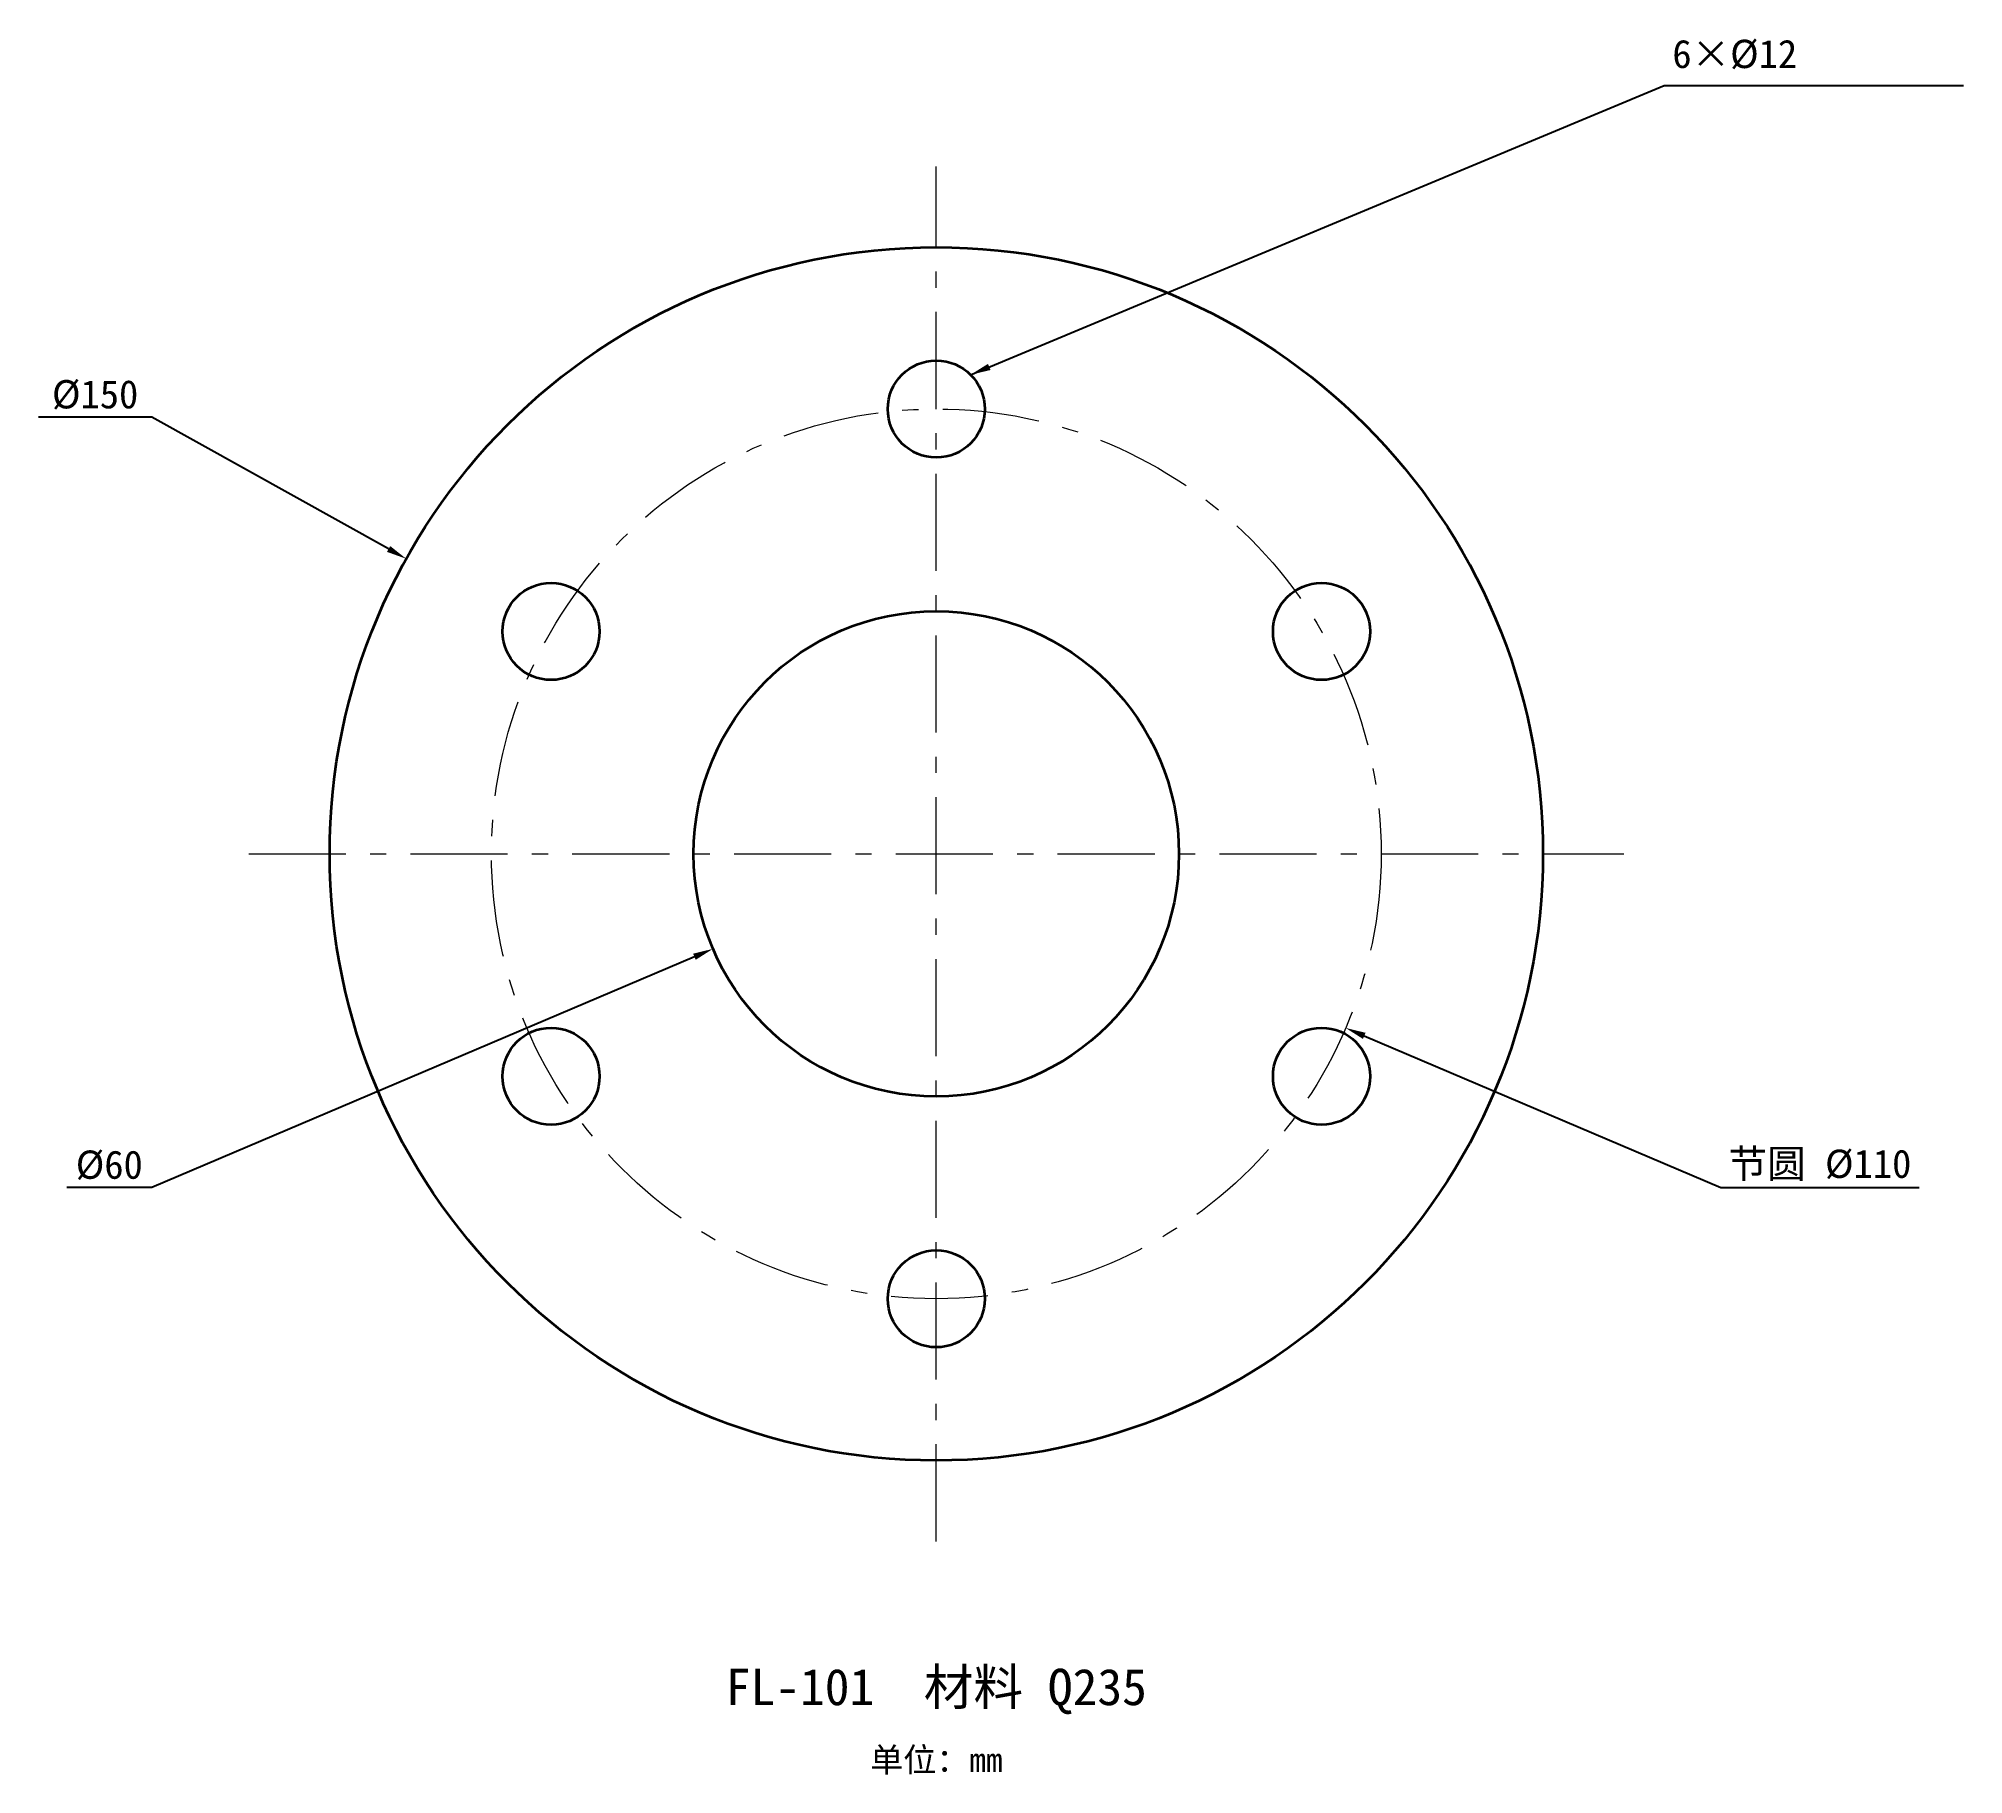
# Model space of a CAD drawing. Header units: millimetres. Extents: x -111 to 127, y -114 to 101.
import ezdxf
from ezdxf.enums import TextEntityAlignment as Align

# ---------------------------------------------------------------- set-up
doc = ezdxf.new("R2010")
doc.units = ezdxf.units.MM
doc.linetypes.add('CENTER', pattern=[20, 12, -3, 2, -3])
for name, color, linetype, lineweight in [('BOLT_HOLES', 7, 'CONTINUOUS', 35), ('BORE', 7, 'CONTINUOUS', 35), ('CENTER', 7, 'CENTER', 18), ('DIMENSIONS', 7, 'CONTINUOUS', 18), ('NOTES', 7, 'CONTINUOUS', 25), ('OUTLINE', 7, 'CONTINUOUS', 35)]:
    doc.layers.add(name, color=color, linetype=linetype, lineweight=lineweight)
doc.styles.add('CN', font='simsun.ttc')
doc.dimstyles.new('FLANGE_DIM', dxfattribs={"dimtxt": 3.5, "dimasz": 2.5, "dimexe": 1.25, "dimexo": 0.625, "dimgap": 1, "dimtad": 1, "dimtih": 1, "dimtoh": 1, "dimdec": 0, "dimtxsty": 'CN', "dimcen": 0, "dimclrd": 7, "dimclre": 7, "dimclrt": 7, "dimazin": 3, "dimtfac": 1, "dimtofl": 0, "dimtmove": 1, "dimatfit": 3})

msp = doc.modelspace()

# ---------------------------------------------------------------- linework, layer by layer
at = {"layer": 'BOLT_HOLES'}
for centre in [(0, 55), (-47.63, 27.5), (47.63, 27.5), (-47.63, -27.5), (47.63, -27.5), (0, -55)]:
    msp.add_circle(centre, 6, dxfattribs=at)
at = {"layer": 'BORE'}
msp.add_circle((0, 0), 30, dxfattribs=at)
at = {"layer": 'CENTER', "linetype": 'CENTER'}
for p, q in [((0, -85), (0, 85)), ((-85, 0), (85, 0))]:
    msp.add_line(p, q, dxfattribs=at)
msp.add_circle((0, 0), 55, dxfattribs=at)
at = {"layer": 'OUTLINE'}
msp.add_circle((0, 0), 75, dxfattribs=at)

# ---------------------------------------------------------------- texts
at = {"layer": 'DIMENSIONS', "insert": (91, 97), "char_height": 3.5, "attachment_point": 7, "style": 'CN'}
msp.add_mtext('6×Ø12', dxfattribs=at)
at = {"layer": 'NOTES', "style": 'CN'}
for s, height, p in [('FL-101  材料 Q235', 4.5, (0, -103)), ('单位：mm', 3, (0, -112))]:
    msp.add_text(s, height=height, dxfattribs=at).set_placement(p, align=Align.MIDDLE_CENTER)

# ---------------------------------------------------------------- dimensions: what is measured, and where the dimension line sits
at = {"layer": 'DIMENSIONS'}
for radius, location in [(75, (-97, 54)), (30, (-97, -41.25))]:
    msp.add_diameter_dim(center=(0, 0), radius=radius, location=location, dimstyle='FLANGE_DIM', dxfattribs=at).render()
msp.add_diameter_dim(center=(0, 0), radius=55, location=(97, -41.25), text='节圆 <>', dimstyle='FLANGE_DIM', dxfattribs=at).render()

# ---------------------------------------------------------------- leaders
msp.add_leader([(4.24, 59.24), (90, 95), (127, 95)], dimstyle='FLANGE_DIM', dxfattribs=at)

doc.saveas('drawing.dxf')
